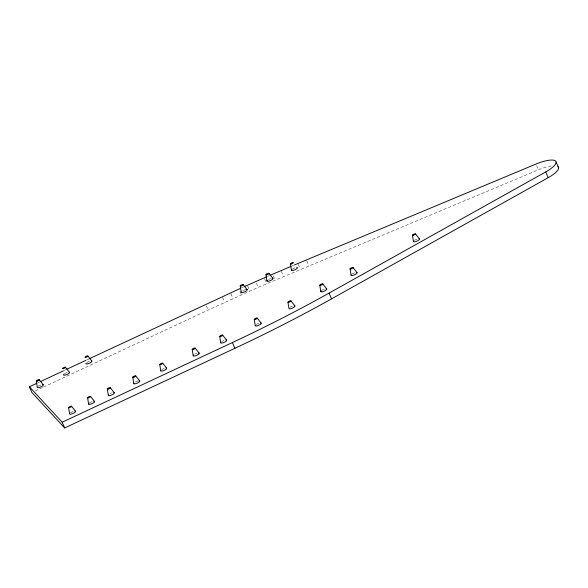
<?xml version="1.0" encoding="UTF-8"?>
<svg xmlns="http://www.w3.org/2000/svg" width="588" height="588" viewBox="0 0 588 588"><rect width="100%" height="100%" fill="white"/><g stroke="black" fill="none" stroke-linecap="round" stroke-linejoin="round"><path stroke-width="0.44" stroke-dasharray="2.94 2.21" d="M37.713 382.876L39.374 382.104M64.32 370.433L65.981 369.654M86.759 359.929L89.258 358.761M35.221 390.954L42.703 387.455M43.534 387.066L208.145 310.045L258.22 287.319L538.446 169.807A20.396 5.726 -23.5 0 1 552.352 165.882M241.462 287.907L243.138 287.157M267.503 276.434L269.186 275.699M291.986 265.996L293.677 265.284M536.668 165.698L538.446 169.807M306.73 260.807L308.869 265.732M298.263 264.321L300.402 269.245M281.358 271.45L283.497 276.375M273.273 275.882L275.059 279.984M264.49 278.712L266.629 283.636M256.434 283.21L258.22 287.319M247.688 286.106L249.826 291.031M240.022 291.494L241.447 294.772M230.952 293.625L233.091 298.55M222.609 297.425L224.748 302.35M206.359 305.936L208.145 310.045M289.928 307.392A3.263 0.919 -23.5 0 1 293.588 305.841M352.05 274.074A3.263 0.919 -23.5 0 1 354.99 272.7M414.437 240.396A3.263 0.919 -23.5 0 1 417.384 239.022M109.927 393.82A3.263 0.919 -23.5 0 1 110.669 393.445M111.448 393.107A3.263 0.919 -23.5 0 1 112.227 392.85M221.669 341.635A3.263 0.919 -23.5 0 1 223.837 340.518M161.7 369.698A3.263 0.919 -23.5 0 1 164.647 368.323M135.38 382.031A3.263 0.919 -23.5 0 1 138.393 380.884M194.819 354.204A3.263 0.919 -23.5 0 1 197.12 353.226M256.206 324.576A3.263 0.919 -23.5 0 1 259.154 323.202M321.761 290.428A3.263 0.919 -23.5 0 1 324.701 289.046M292.398 269.084A3.263 0.919 -23.5 0 1 295.338 267.702M268.554 279.454A3.263 0.919 -23.5 0 1 270.855 278.484M242.829 290.707A3.263 0.919 -23.5 0 1 245.123 289.737M86.87 362.509A3.263 0.919 -23.5 0 1 90.523 360.959M64.467 373.748A3.263 0.919 -23.5 0 1 67.407 372.366M38.257 386.228A3.263 0.919 -23.5 0 1 41.204 384.853M70.56 412.732A3.263 0.919 -23.5 0 1 73.5 411.35M89.552 402.905A3.263 0.919 -23.5 0 1 92.492 401.53"/><path stroke-width="0.88" d="M36.882 383.266L29.4 386.772L62.174 422.213L232.4 342.554A454.421 127.545 -23.5 0 0 329.06 293.103L545.708 171.931A20.396 5.726 -23.5 0 0 555.447 160.914A20.396 5.726 -23.5 0 0 535.955 164.059L294.522 264.923M29.4 386.772L31.899 392.512L64.665 427.954L234.899 348.302A454.421 127.545 -23.5 0 0 331.559 298.851L548.207 177.672A20.396 5.726 -23.5 0 0 557.946 166.654M40.205 381.715L63.482 370.822M66.812 369.264L85.929 360.319M89.258 358.761L240.624 288.282M243.976 286.782L266.665 276.794M270.032 275.338L291.141 266.349M353.065 267.569L357.034 272.626M322.768 283.916L326.737 288.973M290.942 300.887L294.911 305.936M268.922 273.354L272.891 278.403M243.197 284.607L247.166 289.663M257.221 318.071L261.19 323.128M222.683 335.131L226.652 340.187M195.187 348.096L199.156 353.153M162.714 363.193L166.683 368.25M135.747 375.923L139.716 380.98M87.877 356.005L91.846 361.061M110.294 387.72L114.263 392.777M90.567 396.4L94.536 401.457M65.481 367.235L69.45 372.292M71.574 406.22L75.543 411.277M39.271 379.723L43.24 384.78M415.481 233.877L419.42 238.949M556.101 162.053L558.6 167.793M545.708 171.931L548.207 177.672M329.06 293.103L331.559 298.851M232.4 342.554L234.899 348.302M62.174 422.213L64.665 427.954M412.445 235.163L413.467 241.47M350.088 268.834L351.08 275.147M319.791 285.18L320.783 291.494M290.428 263.836L291.42 270.157M287.966 302.144L288.958 308.465A3.263 0.919 -23.5 0 0 293 307.84A3.263 0.919 -23.5 0 0 294.191 305.767M265.945 274.611L266.937 280.932M254.244 319.335L255.236 325.649M240.22 285.871L241.212 292.185M219.706 336.395L220.698 342.708M192.21 349.36L193.202 355.674M159.738 364.45L160.73 370.771M132.77 377.187L133.763 383.501M107.317 388.984L108.31 395.298M87.59 397.664L88.582 403.978M68.598 407.484L69.59 413.798M36.294 380.987L37.287 387.301A3.263 0.919 -23.5 0 0 41.329 386.684A3.263 0.919 -23.5 0 0 42.52 384.611M356.313 272.457A3.263 0.919 -23.5 0 1 354.748 274.714A3.263 0.919 -23.5 0 1 351.212 274.839M419.148 238.809A3.263 0.919 -23.5 0 1 416.745 241.205A3.263 0.919 -23.5 0 1 413.599 241.161M113.991 392.637A3.263 0.919 -23.5 0 1 111.588 395.033A3.263 0.919 -23.5 0 1 108.442 394.989M225.924 340.018A3.263 0.919 -23.5 0 1 224.366 342.275A3.263 0.919 -23.5 0 1 220.831 342.4M165.963 368.073A3.263 0.919 -23.5 0 1 164.397 370.33A3.263 0.919 -23.5 0 1 160.862 370.462M138.996 380.811A3.263 0.919 -23.5 0 1 137.43 383.067A3.263 0.919 -23.5 0 1 133.902 383.192M198.435 352.984A3.263 0.919 -23.5 0 1 198.443 354.321A3.263 0.919 -23.5 0 1 194.385 356.041A3.263 0.919 -23.5 0 1 193.672 355.005M260.469 322.959A3.263 0.919 -23.5 0 1 258.904 325.208A3.263 0.919 -23.5 0 1 255.376 325.34M326.017 288.804A3.263 0.919 -23.5 0 1 326.024 290.141A3.263 0.919 -23.5 0 1 321.967 291.861A3.263 0.919 -23.5 0 1 321.254 290.825M296.653 267.459A3.263 0.919 -23.5 0 1 296.661 268.797A3.263 0.919 -23.5 0 1 292.603 270.517A3.263 0.919 -23.5 0 1 291.891 269.48M272.171 278.234A3.263 0.919 -23.5 0 1 272.178 279.572A3.263 0.919 -23.5 0 1 268.121 281.292A3.263 0.919 -23.5 0 1 267.408 280.255M245.843 289.561A3.263 0.919 -23.5 0 1 246.901 290.443A3.263 0.919 -23.5 0 1 243.072 292.405A3.263 0.919 -23.5 0 1 241.345 291.876M91.581 360.922A3.263 0.919 -23.5 0 1 89.17 363.318A3.263 0.919 -23.5 0 1 86.032 363.274M69.178 372.16A3.263 0.919 -23.5 0 1 66.378 374.71A3.263 0.919 -23.5 0 1 63.96 374.144M74.823 411.108A3.263 0.919 -23.5 0 1 73.257 413.364A3.263 0.919 -23.5 0 1 69.722 413.489M93.808 401.288A3.263 0.919 -23.5 0 1 93.815 402.626A3.263 0.919 -23.5 0 1 89.758 404.346A3.263 0.919 -23.5 0 1 89.045 403.302M413.158 235.332A1.661 0.463 -23.5 0 0 415.51 233.995A1.661 0.463 -23.5 0 0 413.268 234.414A1.661 0.463 -23.5 0 0 413.158 235.332M350.786 268.995A1.632 0.456 -23.5 0 0 353.101 267.687A1.632 0.456 -23.5 0 0 350.896 268.091A1.632 0.456 -23.5 0 0 350.786 268.995M288.664 302.313A1.632 0.456 -23.5 0 0 290.979 300.997A1.632 0.456 -23.5 0 0 288.774 301.409A1.632 0.456 -23.5 0 0 288.664 302.313M220.404 336.556A1.632 0.456 -23.5 0 0 222.712 335.248A1.632 0.456 -23.5 0 0 220.515 335.652A1.632 0.456 -23.5 0 0 220.404 336.556M160.436 364.619A1.632 0.456 -23.5 0 0 162.751 363.303A1.632 0.456 -23.5 0 0 160.546 363.715A1.632 0.456 -23.5 0 0 160.436 364.619M108.016 389.146A1.632 0.456 -23.5 0 0 110.331 387.837A1.632 0.456 -23.5 0 0 108.126 388.242A1.632 0.456 -23.5 0 0 108.016 389.146M133.469 377.349A1.632 0.456 -23.5 0 0 135.784 376.041A1.632 0.456 -23.5 0 0 133.579 376.452A1.632 0.456 -23.5 0 0 133.469 377.349M192.908 349.522A1.632 0.456 -23.5 0 0 195.223 348.214A1.632 0.456 -23.5 0 0 193.018 348.618A1.632 0.456 -23.5 0 0 192.908 349.522M254.942 319.497A1.632 0.456 -23.5 0 0 257.257 318.189A1.632 0.456 -23.5 0 0 255.052 318.593A1.632 0.456 -23.5 0 0 254.942 319.497M320.489 285.342A1.632 0.456 -23.5 0 0 322.805 284.033A1.632 0.456 -23.5 0 0 320.6 284.445A1.632 0.456 -23.5 0 0 320.489 285.342M291.126 263.997A1.632 0.456 -23.5 0 0 293.441 262.689A1.632 0.456 -23.5 0 0 291.236 263.101A1.632 0.456 -23.5 0 0 291.126 263.997M266.643 274.78A1.632 0.456 -23.5 0 0 268.959 273.464A1.632 0.456 -23.5 0 0 266.754 273.876A1.632 0.456 -23.5 0 0 266.643 274.78M240.918 286.033A1.632 0.456 -23.5 0 0 243.234 284.724A1.632 0.456 -23.5 0 0 241.029 285.129A1.632 0.456 -23.5 0 0 240.918 286.033M85.598 357.43A1.632 0.456 -23.5 0 0 87.913 356.122A1.632 0.456 -23.5 0 0 85.708 356.526A1.632 0.456 -23.5 0 0 85.598 357.43M63.195 368.661A1.632 0.456 -23.5 0 0 65.511 367.353A1.632 0.456 -23.5 0 0 63.313 367.765A1.632 0.456 -23.5 0 0 63.195 368.661M36.993 381.149A1.632 0.456 -23.5 0 0 39.308 379.841A1.632 0.456 -23.5 0 0 37.103 380.252A1.632 0.456 -23.5 0 0 36.993 381.149M69.296 407.646A1.632 0.456 -23.5 0 0 71.611 406.337A1.632 0.456 -23.5 0 0 69.406 406.749A1.632 0.456 -23.5 0 0 69.296 407.646M88.288 397.826A1.632 0.456 -23.5 0 0 90.596 396.518A1.632 0.456 -23.5 0 0 88.398 396.922A1.632 0.456 -23.5 0 0 88.288 397.826"/></g></svg>
